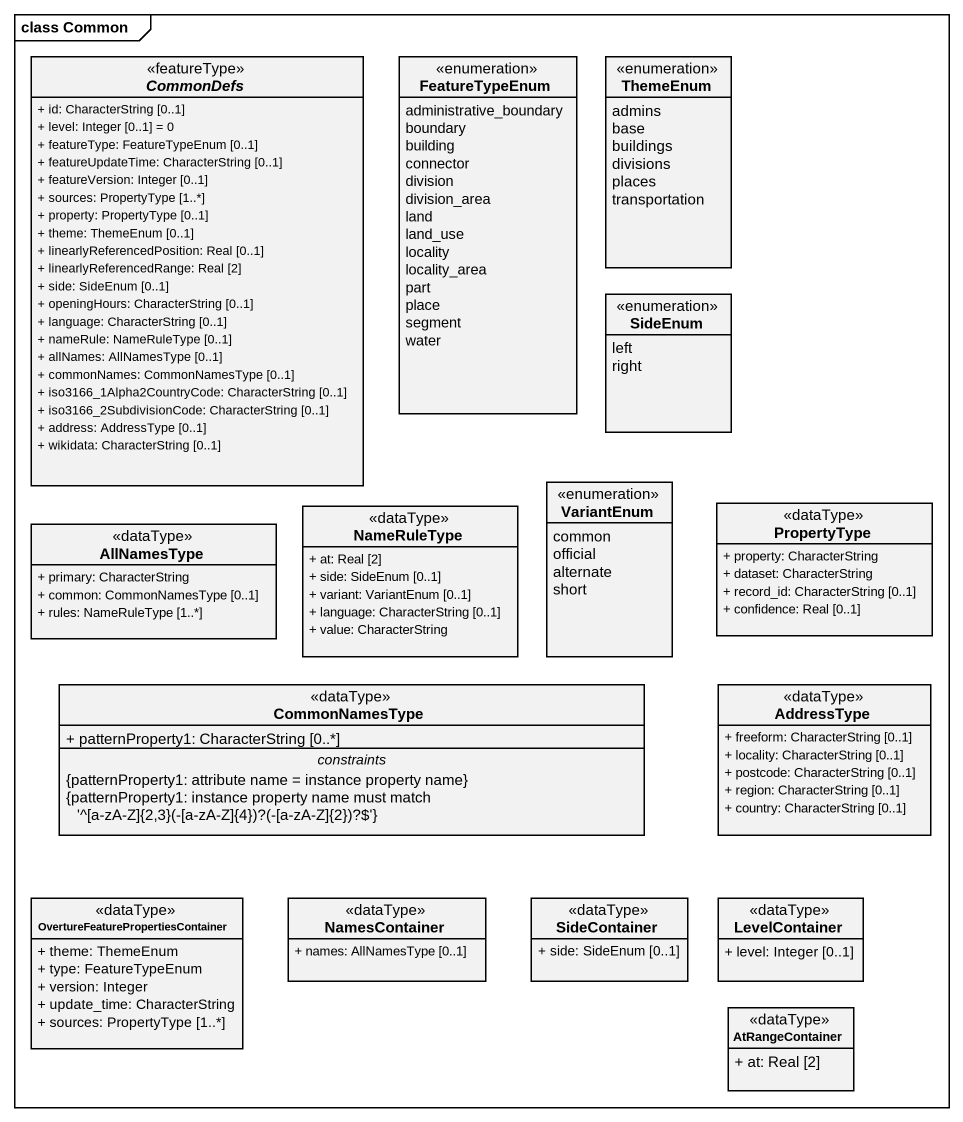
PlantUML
@startuml
mainframe class Common
hide circle
hide empty members
skinparam classAttributeIconSize 0
abstract class CommonDefs <<featureType>> {
  + id: CharacterString [0..1]
  + level: Integer [0..1] = 0
  + featureType: FeatureTypeEnum [0..1]
  + featureUpdateTime: CharacterString [0..1]
  + featureVersion: Integer [0..1]
  + sources: PropertyType [1..*]
  + property: PropertyType [0..1]
  + theme: ThemeEnum [0..1]
  + linearlyReferencedPosition: Real [0..1]
  + linearlyReferencedRange: Real [2]
  + side: SideEnum [0..1]
  + openingHours: CharacterString [0..1]
  + language: CharacterString [0..1]
  + nameRule: NameRuleType [0..1]
  + allNames: AllNamesType [0..1]
  + commonNames: CommonNamesType [0..1]
  + iso3166_1Alpha2CountryCode: CharacterString [0..1]
  + iso3166_2SubdivisionCode: CharacterString [0..1]
  + address: AddressType [0..1]
  + wikidata: CharacterString [0..1]
}
enum FeatureTypeEnum {
  administrative_boundary
  boundary
  building
  connector
  division
  division_area
  land
  land_use
  locality
  locality_area
  part
  place
  segment
  water
}
enum ThemeEnum {
  admins
  base
  buildings
  divisions
  places
  transportation
}
enum SideEnum {
  left
  right
}
enum VariantEnum {
  common
  official
  alternate
  short
}
class AllNamesType <<dataType>> {
  + primary: CharacterString
  + common: CommonNamesType [0..1]
  + rules: NameRuleType [1..*]
}
class NameRuleType <<dataType>> {
  + at: Real [2]
  + side: SideEnum [0..1]
  + variant: VariantEnum [0..1]
  + language: CharacterString [0..1]
  + value: CharacterString
}
class PropertyType <<dataType>> {
  + property: CharacterString
  + dataset: CharacterString
  + record_id: CharacterString [0..1]
  + confidence: Real [0..1]
}
class CommonNamesType <<dataType>> {
  + patternProperty1: CharacterString [0..*]
  -- constraints --
  {patternProperty1: attribute name = instance property name}
  {field} {patternProperty1: instance property name must match '^[a-zA-Z]{2,3}(-[a-zA-Z]{4})?(-[a-zA-Z]{2})?$'}
}
class AddressType <<dataType>> {
  + freeform: CharacterString [0..1]
  + locality: CharacterString [0..1]
  + postcode: CharacterString [0..1]
  + region: CharacterString [0..1]
  + country: CharacterString [0..1]
}
class "OvertureFeaturePropertiesContainer" as OvertureFeaturePropertiesCon <<dataType>> {
  + theme: ThemeEnum
  + type: FeatureTypeEnum
  + version: Integer
  + update_time: CharacterString
  + sources: PropertyType [1..*]
}
class NamesContainer <<dataType>> {
  + names: AllNamesType [0..1]
}
class SideContainer <<dataType>> {
  + side: SideEnum [0..1]
}
class LevelContainer <<dataType>> {
  + level: Integer [0..1]
}
class AtRangeContainer <<dataType>> {
  + at: Real [2]
}
@enduml
